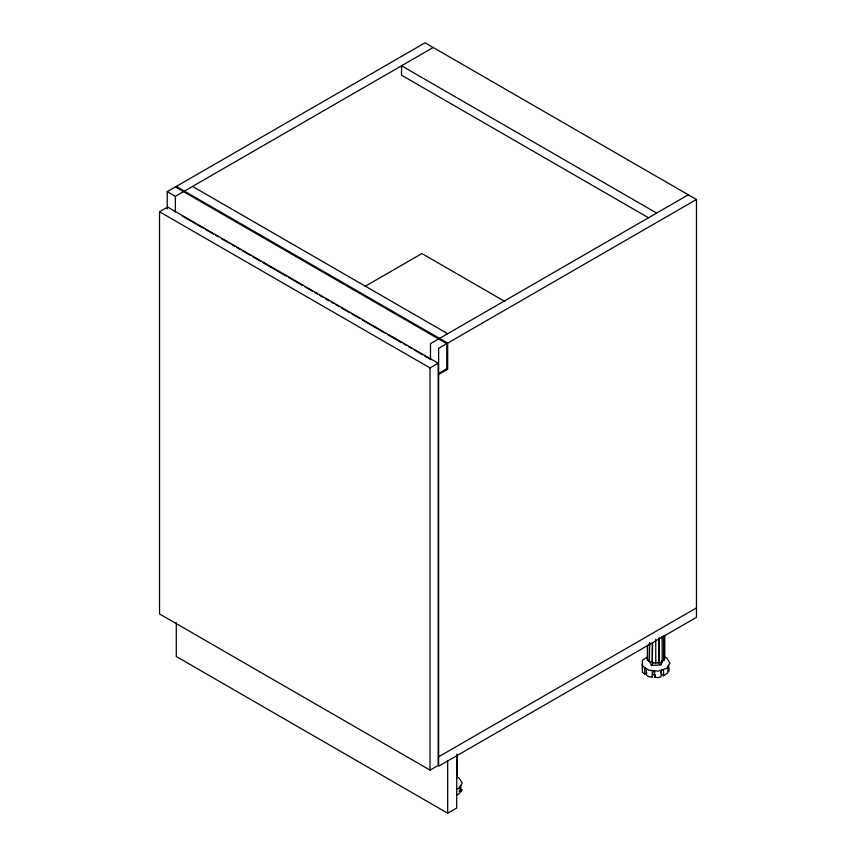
<?xml version="1.0" encoding="UTF-8"?>
<svg xmlns="http://www.w3.org/2000/svg" width="856" height="856" viewBox="0 0 856 856"><rect width="100%" height="100%" fill="white"/><g stroke="black" fill="none" stroke-linecap="round" stroke-linejoin="round"><path stroke-width="1.28" d="M642.417 668.878L642.417 662.886M662.148 636.393L662.148 661.763L659.216 662.897L659.216 637.527M662.148 661.763L661.645 661.57L664.106 660.072L664.106 636.04M646.933 672.944L644.771 673.993L644.771 667.99L646.333 669.06L646.333 675.052L648.677 676.668L652.261 677.032L652.989 671.029M668.675 667.584L668.686 671.532L668.686 665.54L667.862 666.845L667.862 672.848L663.71 675.791L663.475 669.874L661.142 670.655L661.142 676.657L658.232 677.631L654.647 677.267L655.375 674.86L652.989 674.624M664.106 660.072L664.802 658.071L664.802 635.377M649.918 662.17L651.48 665.529L660.971 664.812L661.784 663.068L661.517 660.821M458.902 791.094L460.892 791.5L462.176 789.5M651.48 665.529L653.513 662.458M647.382 645.381L647.382 660.072L649.351 661.763L649.683 642.781M652.283 642.867L652.283 662.897L652.614 642.578M456.869 795.074L460.047 792.827L460.047 786.825L460.892 785.498L460.892 791.5M646.558 657.419L642.417 660.286L642.428 665.882L648.677 670.162L658.232 671.136L666.621 668.322L669.927 663.058L666.599 657.793L664.192 657.001M167.23 209.003L167.23 191.658L425.058 42.8L696.463 199.491L696.463 617.337L438.625 766.195L438.625 348.349L696.463 199.491M167.23 191.658L175.373 196.356L433.2 47.497M159.537 211.764L167.68 207.066L438.176 363.233L438.176 765.414L430.033 770.111L159.537 613.945L159.537 211.764L430.033 367.93L438.176 363.233M365.17 286.3L421.89 253.547L505.008 301.537M688.32 194.794L430.493 343.641L430.493 359.659M438.625 373.451L446.768 368.754M438.625 374.457L447.677 369.236L447.677 343.128L176.282 186.437M438.625 756.79L696.463 607.931M176.282 622.558L176.282 656.509L447.677 813.2L456.719 807.978L456.719 755.741M456.334 789.146L458.763 788.333L462.176 783.005L458.891 777.708L456.483 776.916M456.409 778.115L457.008 778.04L457.008 754.008M646.697 658.071L647.286 658.007M647.382 660.072L647.981 660.008M664.213 658.136L664.802 658.071M659.216 662.897L652.283 662.897M649.683 661.474L652.614 662.608M656.648 213.069L401.539 65.784L401.539 75.178L648.57 217.809M192.557 186.437L447.677 333.722M175.373 186.95L446.768 343.641L446.768 369.76M182.307 216.065L203.086 228.071M205.397 229.397L213.486 234.073M215.798 235.4L218.109 236.738M221.565 238.738L229.654 243.404M231.965 244.741L234.276 246.068M236.588 247.405L240.044 249.406M242.355 250.733L250.444 255.409M252.755 256.736L260.834 261.412M263.145 262.739L286.246 276.071M288.558 277.408L302.414 285.412M304.725 286.739L312.804 291.415M315.115 292.741L317.426 294.079M319.737 295.416L323.204 297.417M325.505 298.744L328.971 300.745M331.283 302.082L333.594 303.409M335.905 304.747L339.372 306.748M341.672 308.085L349.762 312.75M352.073 314.077L360.151 318.753M362.463 320.08L385.564 333.423M387.875 334.75L401.732 342.753M404.043 344.091L406.354 345.417M408.665 346.755L412.121 348.756M414.432 350.083L422.522 354.759M424.833 356.085L430.6 359.424M644.771 673.993L642.428 672.377L642.428 664.277M658.221 662.277L660.971 664.812M663.475 675.876L661.356 673.768L661.356 670.162M663.614 635.848L663.614 659.88M659.099 638.523L659.099 662.555M655.75 639.261L655.75 663.293M654.647 677.267L654.647 671.265L652.261 671.029L652.261 677.032M649.351 643.07L649.351 661.763M447.677 760.973L447.677 813.2M430.033 367.93L430.033 770.111M175.373 196.356L175.373 212.374"/></g></svg>
